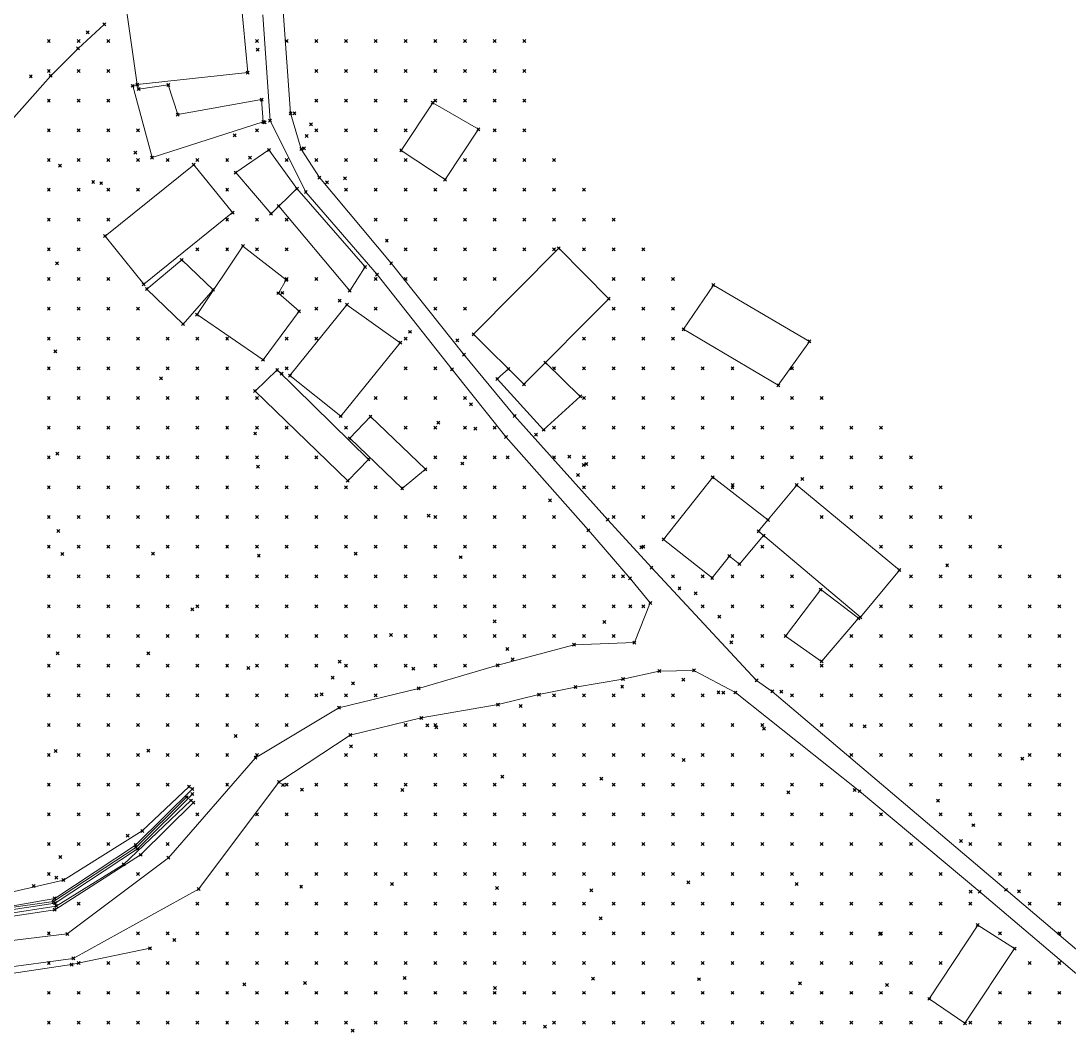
# Model space of a CAD drawing. Header units: metres. Extents: x 441556 to 446409, y 432338 to 461058.
# Drawn here: x 445364.5 to 445470.2, y 439465.9 to 439567.9 of the extents above; entities that cross this region are included whole.
import ezdxf

# ---------------------------------------------------------------- set-up
doc = ezdxf.new("R2010")
doc.units = ezdxf.units.M
doc.header["$MEASUREMENT"] = 0
doc.header["$PDMODE"] = 35
doc.header["$PDSIZE"] = 0.15
for name, color, linetype, lineweight in [('DTM-BRE-RevN_GRP_ CAROSABIL', 2, 'Continuous', 0), ('DTM-BRE-RevN_GRP_CONSTRUCTIE', 2, 'Continuous', 0), ('DTM-BRE-RevN_GRP_DRUM PAMANT', 2, 'Continuous', 0), ('DTM-BRE-RevN_GRP_DRUM PIATRA', 2, 'Continuous', 0), ('DTM-BRE-RevN_GRP_SANT BETON JOS', 2, 'Continuous', 0), ('DTM-BRE-RevN_GRP_SANT BETON SUS', 2, 'Continuous', 0), ('DTM-BRE-RevN_GRP_TALUZ JOS', 2, 'Continuous', 0), ('DTM-BRE-RevN_GRP_TALUZ SUS', 2, 'Continuous', 0), ('DTM-NOK-RevN_LIDAR_co_lidar', 91, 'Continuous', 0), ('DTM-NOK-RevN_RTK', 32, 'Continuous', 0)]:
    doc.layers.add(name, color=color, linetype=linetype, lineweight=lineweight)

msp = doc.modelspace()

# ---------------------------------------------------------------- linework, layer by layer
at = {"layer": 'DTM-BRE-RevN_GRP_ CAROSABIL'}
msp.add_line((445412.561, 439502.924, 357.138), (445420.27, 439505.002, 357.789), dxfattribs=at)
at = {"layer": 'DTM-BRE-RevN_GRP_CONSTRUCTIE'}
for p, q in [((445386.495, 439571.776, 364.385), (445387.339, 439562.689, 364.143)), ((445376.19, 439561.484, 361.575), (445374.882, 439570.569, 363.669)), ((445387.339, 439562.689, 364.143), (445376.19, 439561.484, 361.575)), ((445375.734, 439561.361, 361.045), (445376.19, 439561.484, 361.575)), ((445377.674, 439554.13, 361.835), (445375.734, 439561.361, 361.045)), ((445376.19, 439561.484, 361.575), (445376.313, 439561.027, 361.677)), ((445376.313, 439561.027, 361.677), (445379.321, 439561.46, 362.309)), ((445379.321, 439561.46, 362.309), (445380.272, 439558.461, 362.677)), ((445380.272, 439558.461, 362.677), (445388.732, 439559.971, 364.045)), ((445388.732, 439559.971, 364.045), (445388.9, 439557.726, 364.045)), ((445402.816, 439554.842, 365.112), (445406.005, 439559.662, 367.43)), ((445406.005, 439559.662, 367.43), (445410.609, 439556.979, 367.884)), ((445388.9, 439557.726, 364.045), (445377.674, 439554.13, 361.835)), ((445410.609, 439556.979, 367.884), (445407.253, 439551.906, 365.612)), ((445389.473, 439554.898, 364.105), (445386.117, 439552.604, 363.13)), ((445392.298, 439550.998, 364.362), (445389.473, 439554.898, 364.105)), ((445407.253, 439551.906, 365.612), (445402.816, 439554.842, 365.112)), ((445381.879, 439553.401, 362.801), (445372.941, 439546.204, 359.874)), ((445385.811, 439548.577, 362.557), (445381.879, 439553.401, 362.801)), ((445386.117, 439552.604, 363.13), (445389.688, 439548.469, 362.788)), ((445389.688, 439548.469, 362.788), (445392.298, 439550.998, 364.362)), ((445399.174, 439543.101, 363.337), (445392.298, 439550.998, 364.362)), ((445376.844, 439541.356, 360.508), (445385.811, 439548.577, 362.557)), ((445390.458, 439549.234, 363.078), (445397.625, 439540.702, 363.051)), ((445372.941, 439546.204, 359.874), (445376.844, 439541.356, 360.508)), ((445386.845, 439545.202, 362.581), (445382.218, 439538.297, 361.533)), ((445391.205, 439541.788, 362.679), (445386.845, 439545.202, 362.581)), ((445418.711, 439544.983, 364.873), (445410.115, 439536.312, 364.136)), ((445423.763, 439539.894, 364.294), (445418.711, 439544.983, 364.873)), ((445380.679, 439543.81, 361.819), (445377.152, 439540.863, 360.579)), ((445383.836, 439540.802, 361.979), (445380.679, 439543.81, 361.819)), ((445397.625, 439540.702, 363.051), (445399.174, 439543.101, 363.337)), ((445390.422, 439540.452, 362.852), (445391.205, 439541.788, 362.679)), ((445434.32, 439541.267, 365.177), (445431.303, 439536.817, 363.909)), ((445444.014, 439535.581, 364.982), (445434.32, 439541.267, 365.177)), ((445377.152, 439540.863, 360.579), (445380.816, 439537.332, 360.779)), ((445380.816, 439537.332, 360.779), (445383.836, 439540.802, 361.979)), ((445392.512, 439538.632, 362.22), (445390.422, 439540.452, 362.852)), ((445391.594, 439532.143, 361.569), (445397.336, 439539.278, 362.635)), ((445397.336, 439539.278, 362.635), (445402.727, 439535.454, 361.718)), ((445415.207, 439531.264, 361.978), (445423.763, 439539.894, 364.294)), ((445382.218, 439538.297, 361.533), (445388.883, 439533.729, 361.304)), ((445388.883, 439533.729, 361.304), (445392.512, 439538.632, 362.22)), ((445431.303, 439536.817, 363.909), (445440.863, 439531.16, 363.421)), ((445410.115, 439536.312, 364.136), (445415.207, 439531.264, 361.978)), ((445402.727, 439535.454, 361.718), (445396.717, 439528.047, 360.855)), ((445440.863, 439531.16, 363.421), (445444.014, 439535.581, 364.982)), ((445390.304, 439532.704, 361.107), (445388.078, 439530.579, 360.698)), ((445399.519, 439523.692, 359.88), (445390.304, 439532.704, 361.107)), ((445412.516, 439531.8, 361.881), (445413.642, 439532.816, 361.832)), ((445417.367, 439533.443, 363.247), (445420.887, 439530.038, 362.32)), ((445396.717, 439528.047, 360.855), (445391.594, 439532.143, 361.569)), ((445417.188, 439526.67, 361.637), (445412.516, 439531.8, 361.881)), ((445388.078, 439530.579, 360.698), (445397.427, 439521.531, 358.789)), ((445420.887, 439530.038, 362.32), (445417.188, 439526.67, 361.637)), ((445399.722, 439528.009, 360.961), (445397.631, 439525.825, 360.875)), ((445405.27, 439522.696, 360.535), (445399.722, 439528.009, 360.961)), ((445397.631, 439525.825, 360.875), (445402.917, 439520.762, 360.535)), ((445397.427, 439521.531, 358.789), (445399.519, 439523.692, 359.88)), ((445402.917, 439520.762, 360.535), (445405.27, 439522.696, 360.535)), ((445434.258, 439521.886, 362.214), (445429.292, 439515.614, 361.12)), ((445439.817, 439517.577, 361.195), (445434.258, 439521.886, 362.214)), ((445442.728, 439521.099, 362.176), (445438.874, 439516.437, 361.056)), ((445453.094, 439512.53, 360.696), (445442.728, 439521.099, 362.176)), ((445438.874, 439516.437, 361.056), (445439.817, 439517.577, 361.195)), ((445436.95, 439513.138, 359.686), (445439.389, 439516.003, 360.894)), ((445438.874, 439516.437, 361.056), (445449.155, 439507.765, 359.536)), ((445439.389, 439516.003, 360.894), (445438.874, 439516.437, 361.056)), ((445429.292, 439515.614, 361.12), (445434.197, 439511.731, 359.46)), ((445434.197, 439511.731, 359.46), (445435.942, 439513.935, 359.686)), ((445435.942, 439513.935, 359.686), (445436.95, 439513.138, 359.686)), ((445449.155, 439507.765, 359.536), (445453.094, 439512.53, 360.696)), ((445445.148, 439510.562, 359.88), (445441.608, 439505.872, 359.763)), ((445448.947, 439507.66, 359.59), (445445.148, 439510.562, 359.88)), ((445445.232, 439503.319, 358.864), (445448.947, 439507.66, 359.59)), ((445441.608, 439505.872, 359.763), (445445.232, 439503.319, 358.864)), ((445456.109, 439469.285, 353.612), (445460.989, 439476.725, 355.025)), ((445460.989, 439476.725, 355.025), (445464.705, 439474.345, 354.847)), ((445464.705, 439474.345, 354.847), (445459.704, 439466.82, 353.446)), ((445459.704, 439466.82, 353.446), (445456.109, 439469.285, 353.612))]:
    msp.add_line(p, q, dxfattribs=at)
at = {"layer": 'DTM-BRE-RevN_GRP_DRUM PAMANT'}
for p, q in [((445425.186, 439501.54, 357.995), (445428.862, 439502.346, 358.353)), ((445428.862, 439502.346, 358.353), (445432.355, 439502.414, 358.547)), ((445432.355, 439502.414, 358.547), (445436.546, 439500.178, 358.331)), ((445420.406, 439500.722, 357.516), (445425.186, 439501.54, 357.995)), ((445412.593, 439498.961, 357.005), (445416.722, 439499.969, 357.28)), ((445416.722, 439499.969, 357.28), (445420.406, 439500.722, 357.516)), ((445436.546, 439500.178, 358.331), (445449.062, 439490.229, 356.643)), ((445449.062, 439490.229, 356.643), (445461.198, 439480.082, 355.376)), ((445461.198, 439480.082, 355.376), (445473.241, 439469.87, 354.723))]:
    msp.add_line(p, q, dxfattribs=at)
at = {"layer": 'DTM-BRE-RevN_GRP_DRUM PIATRA'}
for p, q in [((445391.655, 439558.594, 364.582), (445390.91, 439568.883, 365.299)), ((445389.582, 439557.861, 364.513), (445388.865, 439568.521, 365.178)), ((445392.739, 439554.989, 364.271), (445391.655, 439558.594, 364.582)), ((445393.195, 439550.651, 364.05), (445389.582, 439557.861, 364.513)), ((445394.569, 439552.103, 364.161), (445392.739, 439554.989, 364.271)), ((445401.806, 439543.472, 363.342), (445394.569, 439552.103, 364.161)), ((445400.384, 439542.326, 363.187), (445393.195, 439550.651, 364.05)), ((445409.144, 439534.255, 362.24), (445401.806, 439543.472, 363.342)), ((445407.949, 439532.755, 362.12), (445400.384, 439542.326, 363.187)), ((445414.263, 439528.079, 361.845), (445409.144, 439534.255, 362.24)), ((445413.39, 439525.955, 361.431), (445407.949, 439532.755, 362.12)), ((445423.66, 439517.606, 360.266), (445414.263, 439528.079, 361.845)), ((445421.702, 439516.534, 360.223), (445413.39, 439525.955, 361.431)), ((445428.074, 439512.781, 359.478), (445423.66, 439517.606, 360.266)), ((445425.916, 439511.688, 359.59), (445421.702, 439516.534, 360.223)), ((445438.673, 439501.391, 358.025), (445428.074, 439512.781, 359.478)), ((445427.956, 439509.217, 359.062), (445425.916, 439511.688, 359.59)), ((445426.344, 439505.219, 358.212), (445427.956, 439509.217, 359.062)), ((445420.27, 439505.002, 357.789), (445426.344, 439505.219, 358.212)), ((445404.569, 439500.588, 356.194), (445412.561, 439502.924, 357.138)), ((445440.262, 439500.291, 358.06), (445438.673, 439501.391, 358.025)), ((445396.533, 439498.647, 355.175), (445404.569, 439500.588, 356.194)), ((445463.857, 439480.279, 355.439), (445440.262, 439500.291, 358.06)), ((445412.593, 439498.961, 357.005), (445404.848, 439497.608, 356.227)), ((445388.116, 439493.601, 353.753), (445396.533, 439498.647, 355.175)), ((445404.848, 439497.608, 356.227), (445397.674, 439495.89, 355.295)), ((445397.674, 439495.89, 355.295), (445390.477, 439491.148, 353.887)), ((445379.33, 439483.518, 351.137), (445388.116, 439493.601, 353.753)), ((445390.477, 439491.148, 353.887), (445382.369, 439480.351, 351.406)), ((445369.123, 439475.826, 348.286), (445379.33, 439483.518, 351.137)), ((445382.369, 439480.351, 351.406), (445369.733, 439473.369, 348.619)), ((445475.804, 439470.117, 354.713), (445463.857, 439480.279, 355.439)), ((445362.007, 439474.973, 346.534), (445369.123, 439475.826, 348.286)), ((445369.733, 439473.369, 348.619), (445362.187, 439472.34, 346.934))]:
    msp.add_line(p, q, dxfattribs=at)
at = {"layer": 'DTM-BRE-RevN_GRP_SANT BETON JOS'}
for p, q in [((445381.594, 439489.287, 352.08), (445374.8, 439482.845, 349.948)), ((445381.754, 439489.938, 352.174), (445376.22, 439484.412, 350.44)), ((445376.22, 439484.412, 350.44), (445367.898, 439478.936, 348.125)), ((445374.8, 439482.845, 349.948), (445368.005, 439478.646, 348.092)), ((445367.898, 439478.936, 348.125), (445362.797, 439478.149, 346.76)), ((445368.005, 439478.646, 348.092), (445362.797, 439477.832, 346.767))]:
    msp.add_line(p, q, dxfattribs=at)
at = {"layer": 'DTM-BRE-RevN_GRP_SANT BETON SUS'}
for p, q in [((445381.169, 439489.623, 352.365), (445376.028, 439484.553, 350.734)), ((445381.857, 439489.081, 352.375), (445376.523, 439483.807, 350.715)), ((445376.028, 439484.553, 350.734), (445367.75, 439479.098, 348.445)), ((445376.523, 439483.807, 350.715), (445367.853, 439478.272, 348.342)), ((445367.75, 439479.098, 348.445), (445362.742, 439478.379, 347.069)), ((445367.853, 439478.272, 348.342), (445362.742, 439477.498, 347.029))]:
    msp.add_line(p, q, dxfattribs=at)
at = {"layer": 'DTM-BRE-RevN_GRP_TALUZ JOS'}
for p, q in [((445381.751, 439490.45, 352.647), (445376.009, 439484.792, 350.919)), ((445376.009, 439484.792, 350.919), (445367.864, 439479.415, 348.596)), ((445367.864, 439479.415, 348.596), (445362.69, 439478.49, 347.123))]:
    msp.add_line(p, q, dxfattribs=at)
at = {"layer": 'DTM-BRE-RevN_GRP_TALUZ SUS'}
for p, q in [((445370.212, 439565.13, 360.599), (445372.851, 439567.557, 361.04)), ((445367.452, 439562.384, 360.25), (445370.212, 439565.13, 360.599)), ((445359.942, 439553.914, 358.639), (445367.452, 439562.384, 360.25)), ((445376.685, 439486.224, 352.206), (445381.402, 439490.679, 353.152)), ((445368.738, 439481.264, 351.834), (445376.685, 439486.224, 352.206)), ((445363.781, 439480.107, 350.959), (445368.738, 439481.264, 351.834)), ((445369.563, 439472.745, 348.913), (445377.48, 439474.386, 350.615)), ((445362.049, 439471.642, 347.454), (445369.563, 439472.745, 348.913))]:
    msp.add_line(p, q, dxfattribs=at)
at = {"layer": 'DTM-NOK-RevN_LIDAR_co_lidar'}
for p in [(445367.263, 439565.87, 359.339), (445370.262, 439565.87, 360.401), (445373.262, 439565.87, 361.132), (445388.258, 439565.87, 364.187), (445391.258, 439565.87, 365.345), (445394.257, 439565.87, 366.617), (445397.256, 439565.87, 367.202), (445400.256, 439565.87, 368.325), (445403.255, 439565.87, 368.932), (445406.254, 439565.87, 369.009), (445409.254, 439565.87, 369.008), (445412.253, 439565.87, 368.966), (445415.252, 439565.87, 369.022), (445388.34, 439565.007, 363.954), (445367.263, 439562.871, 359.984), (445370.262, 439562.871, 360.573), (445373.262, 439562.871, 361.048), (445394.257, 439562.871, 366.47), (445397.256, 439562.871, 366.772), (445400.256, 439562.871, 367.243), (445403.255, 439562.871, 368.085), (445406.254, 439562.871, 368.712), (445409.254, 439562.871, 368.787), (445412.253, 439562.871, 368.76), (445415.252, 439562.871, 368.736), (445367.263, 439559.872, 360.05), (445370.262, 439559.872, 360.502), (445373.262, 439559.872, 360.942), (445394.257, 439559.872, 366.168), (445397.256, 439559.872, 366.485), (445400.256, 439559.872, 366.639), (445403.255, 439559.872, 366.928), (445406.254, 439559.872, 368.043), (445409.254, 439559.872, 368.25), (445412.253, 439559.872, 368.351), (445415.252, 439559.872, 368.429), (445367.263, 439556.872, 359.707), (445370.262, 439556.872, 360.224), (445373.262, 439556.872, 360.768), (445376.261, 439556.872, 361.586), (445388.258, 439556.872, 363.937), (445394.257, 439556.872, 365.289), (445397.256, 439556.872, 366.069), (445400.256, 439556.872, 366.32), (445403.255, 439556.872, 366.295), (445412.253, 439556.872, 367.728), (445415.252, 439556.872, 367.991), (445367.263, 439553.873, 359.316), (445370.262, 439553.873, 359.875), (445373.262, 439553.873, 360.597), (445376.261, 439553.873, 361.465), (445379.26, 439553.873, 362.304), (445382.26, 439553.873, 362.717), (445385.259, 439553.873, 363.172), (445391.258, 439553.873, 364.306), (445394.257, 439553.873, 364.495), (445397.256, 439553.873, 365.385), (445400.256, 439553.873, 365.612), (445403.255, 439553.873, 365.565), (445409.254, 439553.873, 366.56), (445412.253, 439553.873, 367.291), (445415.252, 439553.873, 367.146), (445418.252, 439553.873, 367.536), (445367.263, 439550.874, 358.934), (445370.262, 439550.874, 359.55), (445373.262, 439550.874, 360.529), (445376.261, 439550.874, 361.466), (445385.259, 439550.874, 362.838), (445397.256, 439550.874, 364.526), (445400.256, 439550.874, 365.027), (445403.255, 439550.874, 365.012), (445406.254, 439550.874, 365.079), (445409.254, 439550.874, 365.657), (445412.253, 439550.874, 366.256), (445415.252, 439550.874, 366.118), (445418.252, 439550.874, 366.294), (445421.251, 439550.874, 366.73), (445367.263, 439547.874, 358.55), (445370.262, 439547.874, 359.329), (445373.262, 439547.874, 360.506), (445385.259, 439547.874, 362.511), (445388.258, 439547.874, 362.62), (445391.258, 439547.874, 362.819), (445400.256, 439547.874, 364.231), (445403.255, 439547.874, 364.781), (445406.254, 439547.874, 364.814), (445409.254, 439547.874, 364.95), (445412.253, 439547.874, 365.273), (445415.252, 439547.874, 365.391), (445418.252, 439547.874, 365.361), (445421.251, 439547.874, 365.634), (445424.25, 439547.874, 366.013), (445367.263, 439544.875, 358.242), (445370.262, 439544.875, 359.147), (445382.26, 439544.875, 362.106), (445385.259, 439544.875, 362.37), (445388.258, 439544.875, 362.544), (445391.258, 439544.875, 362.64), (445403.255, 439544.875, 364.375), (445406.254, 439544.875, 364.688), (445409.254, 439544.875, 364.696), (445412.253, 439544.875, 364.803), (445415.252, 439544.875, 364.948), (445418.252, 439544.875, 364.982), (445421.251, 439544.875, 365.002), (445424.25, 439544.875, 365.035), (445427.25, 439544.875, 365.484), (445367.263, 439541.876, 357.941), (445370.262, 439541.876, 358.859), (445373.262, 439541.876, 359.896), (445391.258, 439541.876, 362.475), (445394.257, 439541.876, 362.483), (445400.256, 439541.876, 363.121), (445403.255, 439541.876, 363.501), (445406.254, 439541.876, 364.221), (445409.254, 439541.876, 364.549), (445412.253, 439541.876, 364.549), (445424.25, 439541.876, 364.511), (445427.25, 439541.876, 364.502), (445430.249, 439541.876, 364.74), (445367.263, 439538.876, 357.644), (445370.262, 439538.876, 358.432), (445373.262, 439538.876, 359.404), (445376.261, 439538.876, 360.087), (445394.257, 439538.876, 362.18), (445400.256, 439538.876, 362.803), (445406.254, 439538.876, 363.279), (445409.254, 439538.876, 364.16), (445424.25, 439538.876, 364.104), (445427.25, 439538.876, 364.018), (445430.249, 439538.876, 364.087), (445367.263, 439535.877, 357.457), (445370.262, 439535.877, 358.011), (445373.262, 439535.877, 358.851), (445376.261, 439535.877, 359.689), (445379.26, 439535.877, 360.289), (445382.26, 439535.877, 360.834), (445385.259, 439535.877, 361.142), (445391.258, 439535.877, 361.692), (445394.257, 439535.877, 361.866), (445403.255, 439535.877, 361.966), (445421.251, 439535.877, 363.76), (445424.25, 439535.877, 363.609), (445427.25, 439535.877, 363.492), (445430.249, 439535.877, 363.569), (445367.263, 439532.878, 357.292), (445370.262, 439532.878, 357.707), (445373.262, 439532.878, 358.364), (445376.261, 439532.878, 359.104), (445379.26, 439532.878, 359.702), (445382.26, 439532.878, 360.328), (445385.259, 439532.878, 360.732), (445388.258, 439532.878, 360.984), (445391.258, 439532.878, 361.353), (445403.255, 439532.878, 361.166), (445406.254, 439532.878, 361.737), (445418.252, 439532.878, 363.133), (445421.251, 439532.878, 362.963), (445424.25, 439532.878, 363.014), (445427.25, 439532.878, 362.978), (445430.249, 439532.878, 363.19), (445433.249, 439532.878, 363.385), (445436.248, 439532.878, 363.405), (445442.247, 439532.878, 363.935), (445367.263, 439529.878, 357.088), (445370.262, 439529.878, 357.453), (445373.262, 439529.878, 357.865), (445376.261, 439529.878, 358.361), (445379.26, 439529.878, 358.894), (445382.26, 439529.878, 359.458), (445385.259, 439529.878, 360.144), (445388.258, 439529.878, 360.615), (445400.256, 439529.878, 360.916), (445403.255, 439529.878, 360.923), (445406.254, 439529.878, 361.071), (445409.254, 439529.878, 361.558), (445421.251, 439529.878, 362.408), (445424.25, 439529.878, 362.657), (445427.25, 439529.878, 362.849), (445430.249, 439529.878, 362.998), (445433.249, 439529.878, 363.145), (445436.248, 439529.878, 363.24), (445439.247, 439529.878, 363.267), (445442.247, 439529.878, 363.254), (445445.246, 439529.878, 363.307), (445367.263, 439526.879, 356.889), (445370.262, 439526.879, 357.266), (445373.262, 439526.879, 357.641), (445376.261, 439526.879, 357.979), (445379.26, 439526.879, 358.349), (445382.26, 439526.879, 358.817), (445385.259, 439526.879, 359.294), (445388.258, 439526.879, 359.71), (445391.258, 439526.879, 359.869), (445397.256, 439526.879, 360.963), (445403.255, 439526.879, 360.816), (445406.254, 439526.879, 360.843), (445409.254, 439526.879, 361.15), (445412.253, 439526.879, 361.359), (445418.252, 439526.879, 361.659), (445421.251, 439526.879, 362.084), (445424.25, 439526.879, 362.442), (445427.25, 439526.879, 362.604), (445430.249, 439526.879, 362.681), (445433.249, 439526.879, 362.741), (445436.248, 439526.879, 362.851), (445439.247, 439526.879, 362.914), (445442.247, 439526.879, 362.871), (445445.246, 439526.879, 362.854), (445448.245, 439526.879, 362.881), (445451.245, 439526.879, 362.985), (445367.263, 439523.88, 356.681), (445370.262, 439523.88, 357.086), (445373.262, 439523.88, 357.461), (445376.261, 439523.88, 357.77), (445379.26, 439523.88, 358.03), (445382.26, 439523.88, 358.311), (445385.259, 439523.88, 358.663), (445388.258, 439523.88, 358.967), (445391.258, 439523.88, 359.159), (445394.257, 439523.88, 359.581), (445406.254, 439523.88, 360.707), (445409.254, 439523.88, 360.838), (445412.253, 439523.88, 360.932), (445418.252, 439523.88, 361.248), (445421.251, 439523.88, 361.81), (445424.25, 439523.88, 362.261), (445427.25, 439523.88, 362.385), (445430.249, 439523.88, 362.369), (445433.249, 439523.88, 362.372), (445436.248, 439523.88, 362.464), (445439.247, 439523.88, 362.581), (445442.247, 439523.88, 362.608), (445445.246, 439523.88, 362.56), (445448.245, 439523.88, 362.53), (445451.245, 439523.88, 362.569), (445454.244, 439523.88, 362.618), (445367.263, 439520.88, 356.433), (445370.262, 439520.88, 356.886), (445373.262, 439520.88, 357.239), (445376.261, 439520.88, 357.55), (445379.26, 439520.88, 357.789), (445382.26, 439520.88, 357.966), (445385.259, 439520.88, 358.19), (445388.258, 439520.88, 358.432), (445391.258, 439520.88, 358.619), (445394.257, 439520.88, 358.834), (445397.256, 439520.88, 359.054), (445400.256, 439520.88, 359.219), (445406.254, 439520.88, 360.468), (445409.254, 439520.88, 360.394), (445412.253, 439520.88, 360.433), (445415.252, 439520.88, 360.618), (445421.251, 439520.88, 361.154), (445424.25, 439520.88, 361.75), (445427.25, 439520.88, 362.092), (445430.249, 439520.88, 362.085), (445436.248, 439520.88, 362.164), (445439.247, 439520.88, 362.176), (445445.246, 439520.88, 362.294), (445448.245, 439520.88, 362.241), (445451.245, 439520.88, 362.236), (445454.244, 439520.88, 362.242), (445457.243, 439520.88, 362.232), (445367.263, 439517.881, 355.722), (445370.262, 439517.881, 356.538), (445373.262, 439517.881, 357.041), (445376.261, 439517.881, 357.339), (445379.26, 439517.881, 357.528), (445382.26, 439517.881, 357.694), (445385.259, 439517.881, 357.879), (445388.258, 439517.881, 358.09), (445391.258, 439517.881, 358.233), (445394.257, 439517.881, 358.418), (445397.256, 439517.881, 358.602), (445400.256, 439517.881, 358.945), (445403.255, 439517.881, 359.278), (445406.254, 439517.881, 359.828), (445409.254, 439517.881, 359.863), (445412.253, 439517.881, 359.982), (445415.252, 439517.881, 360.072), (445418.252, 439517.881, 360.269), (445424.25, 439517.881, 360.865), (445427.25, 439517.881, 361.513), (445430.249, 439517.881, 361.742), (445445.246, 439517.881, 361.861), (445448.245, 439517.881, 361.909), (445451.245, 439517.881, 361.93), (445454.244, 439517.881, 361.839), (445457.243, 439517.881, 361.664), (445460.243, 439517.881, 361.53), (445367.263, 439514.882, 354.803), (445370.262, 439514.882, 355.697), (445373.262, 439514.882, 356.536), (445376.261, 439514.882, 357.06), (445379.26, 439514.882, 357.285), (445382.26, 439514.882, 357.408), (445385.259, 439514.882, 357.618), (445388.258, 439514.882, 357.806), (445391.258, 439514.882, 357.962), (445394.257, 439514.882, 358.103), (445397.256, 439514.882, 358.186), (445400.256, 439514.882, 358.405), (445403.255, 439514.882, 358.795), (445406.254, 439514.882, 359.111), (445409.254, 439514.882, 359.291), (445412.253, 439514.882, 359.406), (445415.252, 439514.882, 359.662), (445418.252, 439514.882, 359.876), (445421.251, 439514.882, 359.935), (445427.25, 439514.882, 360.245), (445439.247, 439514.882, 360.221), (445451.245, 439514.882, 361.532), (445454.244, 439514.882, 361.35), (445457.243, 439514.882, 360.938), (445460.243, 439514.882, 360.816), (445463.242, 439514.882, 360.986), (445367.263, 439511.882, 354.341), (445370.262, 439511.882, 354.889), (445373.262, 439511.882, 355.586), (445376.261, 439511.882, 356.308), (445379.26, 439511.882, 356.79), (445382.26, 439511.882, 357.039), (445385.259, 439511.882, 357.254), (445388.258, 439511.882, 357.459), (445391.258, 439511.882, 357.664), (445394.257, 439511.882, 357.812), (445397.256, 439511.882, 357.909), (445400.256, 439511.882, 358.052), (445403.255, 439511.882, 358.282), (445406.254, 439511.882, 358.542), (445409.254, 439511.882, 358.681), (445412.253, 439511.882, 358.89), (445415.252, 439511.882, 359.075), (445418.252, 439511.882, 359.287), (445421.251, 439511.882, 359.444), (445424.25, 439511.882, 359.476), (445430.249, 439511.882, 359.176), (445433.249, 439511.882, 359.352), (445436.248, 439511.882, 359.582), (445439.247, 439511.882, 359.67), (445442.247, 439511.882, 359.668), (445454.244, 439511.882, 360.562), (445457.243, 439511.882, 360.277), (445460.243, 439511.882, 360.343), (445463.242, 439511.882, 360.342), (445466.241, 439511.882, 360.423), (445469.241, 439511.882, 360.503), (445367.263, 439508.883, 353.997), (445370.262, 439508.883, 354.531), (445373.262, 439508.883, 354.959), (445376.261, 439508.883, 355.343), (445379.26, 439508.883, 355.839), (445382.26, 439508.883, 356.37), (445385.259, 439508.883, 356.841), (445388.258, 439508.883, 357.17), (445391.258, 439508.883, 357.33), (445394.257, 439508.883, 357.446), (445397.256, 439508.883, 357.549), (445400.256, 439508.883, 357.629), (445403.255, 439508.883, 357.775), (445406.254, 439508.883, 357.969), (445409.254, 439508.883, 358.104), (445412.253, 439508.883, 358.265), (445415.252, 439508.883, 358.496), (445418.252, 439508.883, 358.758), (445421.251, 439508.883, 359.054), (445424.25, 439508.883, 359.09), (445427.25, 439508.883, 358.945), (445433.249, 439508.883, 359.104), (445436.248, 439508.883, 359.374), (445439.247, 439508.883, 359.568), (445442.247, 439508.883, 359.653), (445451.245, 439508.883, 359.872), (445454.244, 439508.883, 359.867), (445457.243, 439508.883, 359.804), (445460.243, 439508.883, 359.832), (445463.242, 439508.883, 359.809), (445466.241, 439508.883, 359.884), (445469.241, 439508.883, 359.848), (445367.263, 439505.884, 353.759), (445370.262, 439505.884, 354.117), (445373.262, 439505.884, 354.469), (445376.261, 439505.884, 354.797), (445379.26, 439505.884, 355.043), (445382.26, 439505.884, 355.322), (445385.259, 439505.884, 355.786), (445388.258, 439505.884, 356.447), (445391.258, 439505.884, 357.005), (445394.257, 439505.884, 357.124), (445397.256, 439505.884, 357.184), (445400.256, 439505.884, 357.116), (445403.255, 439505.884, 357.308), (445406.254, 439505.884, 357.531), (445409.254, 439505.884, 357.646), (445412.253, 439505.884, 357.772), (445415.252, 439505.884, 357.736), (445418.252, 439505.884, 357.775), (445421.251, 439505.884, 358.016), (445424.25, 439505.884, 358.139), (445436.248, 439505.884, 358.867), (445439.247, 439505.884, 359.248), (445448.245, 439505.884, 359.196), (445451.245, 439505.884, 359.253), (445454.244, 439505.884, 359.343), (445457.243, 439505.884, 359.381), (445460.243, 439505.884, 359.387), (445463.242, 439505.884, 359.444), (445466.241, 439505.884, 359.324), (445469.241, 439505.884, 359.329), (445367.263, 439502.884, 353.481), (445370.262, 439502.884, 353.869), (445373.262, 439502.884, 354.122), (445376.261, 439502.884, 354.311), (445379.26, 439502.884, 354.48), (445382.26, 439502.884, 354.65), (445385.259, 439502.884, 354.85), (445388.258, 439502.884, 355.235), (445391.258, 439502.884, 355.807), (445394.257, 439502.884, 356.31), (445397.256, 439502.884, 356.506), (445400.256, 439502.884, 356.513), (445403.255, 439502.884, 356.624), (445406.254, 439502.884, 356.738), (445409.254, 439502.884, 356.828), (445439.247, 439502.884, 358.258), (445442.247, 439502.884, 358.53), (445445.246, 439502.884, 358.932), (445448.245, 439502.884, 358.866), (445451.245, 439502.884, 358.919), (445454.244, 439502.884, 358.966), (445457.243, 439502.884, 358.964), (445460.243, 439502.884, 359.028), (445463.242, 439502.884, 359.042), (445466.241, 439502.884, 358.937), (445469.241, 439502.884, 358.835), (445367.263, 439499.885, 353.074), (445370.262, 439499.885, 353.502), (445373.262, 439499.885, 353.806), (445376.261, 439499.885, 354.011), (445379.26, 439499.885, 354.131), (445382.26, 439499.885, 354.196), (445385.259, 439499.885, 354.315), (445388.258, 439499.885, 354.548), (445391.258, 439499.885, 354.893), (445394.257, 439499.885, 355.21), (445397.256, 439499.885, 355.427), (445400.256, 439499.885, 355.641), (445418.252, 439499.885, 356.881), (445421.251, 439499.885, 357.165), (445424.25, 439499.885, 357.562), (445427.25, 439499.885, 357.436), (445430.249, 439499.885, 357.467), (445433.249, 439499.885, 357.69), (445442.247, 439499.885, 358.071), (445445.246, 439499.885, 358.513), (445448.245, 439499.885, 358.656), (445451.245, 439499.885, 358.687), (445454.244, 439499.885, 358.687), (445457.243, 439499.885, 358.665), (445460.243, 439499.885, 358.62), (445463.242, 439499.885, 358.596), (445466.241, 439499.885, 358.542), (445469.241, 439499.885, 358.356), (445367.263, 439496.886, 352.683), (445370.262, 439496.886, 353.091), (445373.262, 439496.886, 353.42), (445376.261, 439496.886, 353.663), (445379.26, 439496.886, 353.823), (445382.26, 439496.886, 353.928), (445385.259, 439496.886, 353.981), (445388.258, 439496.886, 354.065), (445391.258, 439496.886, 354.332), (445403.255, 439496.886, 355.734), (445406.254, 439496.886, 355.992), (445409.254, 439496.886, 356.18), (445412.253, 439496.886, 356.344), (445415.252, 439496.886, 356.411), (445418.252, 439496.886, 356.474), (445421.251, 439496.886, 356.565), (445424.25, 439496.886, 356.677), (445427.25, 439496.886, 356.745), (445430.249, 439496.886, 356.867), (445433.249, 439496.886, 356.944), (445436.248, 439496.886, 357.09), (445439.247, 439496.886, 357.376), (445445.246, 439496.886, 357.77), (445448.245, 439496.886, 358.261), (445451.245, 439496.886, 358.448), (445454.244, 439496.886, 358.422), (445457.243, 439496.886, 358.353), (445460.243, 439496.886, 358.276), (445463.242, 439496.886, 358.179), (445466.241, 439496.886, 358.086), (445469.241, 439496.886, 357.695), (445367.263, 439493.886, 352.235), (445370.262, 439493.886, 352.648), (445373.262, 439493.886, 352.975), (445376.261, 439493.886, 353.226), (445379.26, 439493.886, 353.432), (445382.26, 439493.886, 353.503), (445385.259, 439493.886, 353.477), (445388.258, 439493.886, 353.698), (445397.256, 439493.886, 354.878), (445400.256, 439493.886, 355.187), (445403.255, 439493.886, 355.434), (445406.254, 439493.886, 355.644), (445409.254, 439493.886, 355.858), (445412.253, 439493.886, 355.957), (445415.252, 439493.886, 355.995), (445418.252, 439493.886, 356.066), (445421.251, 439493.886, 356.052), (445424.25, 439493.886, 356.102), (445427.25, 439493.886, 356.248), (445430.249, 439493.886, 356.337), (445433.249, 439493.886, 356.29), (445436.248, 439493.886, 356.333), (445439.247, 439493.886, 356.57), (445442.247, 439493.886, 356.811), (445448.245, 439493.886, 357.291), (445451.245, 439493.886, 357.866), (445454.244, 439493.886, 358.165), (445457.243, 439493.886, 358.079), (445460.243, 439493.886, 357.961), (445463.242, 439493.886, 357.838), (445466.241, 439493.886, 357.541), (445469.241, 439493.886, 357.371), (445367.263, 439490.887, 351.88), (445370.262, 439490.887, 352.245), (445373.262, 439490.887, 352.568), (445376.261, 439490.887, 352.849), (445379.26, 439490.887, 352.914), (445385.259, 439490.887, 353.009), (445391.258, 439490.887, 353.921), (445394.257, 439490.887, 354.29), (445397.256, 439490.887, 354.542), (445400.256, 439490.887, 354.778), (445403.255, 439490.887, 355.087), (445406.254, 439490.887, 355.268), (445409.254, 439490.887, 355.461), (445412.253, 439490.887, 355.569), (445415.252, 439490.887, 355.624), (445418.252, 439490.887, 355.673), (445421.251, 439490.887, 355.673), (445424.25, 439490.887, 355.733), (445427.25, 439490.887, 355.867), (445430.249, 439490.887, 355.912), (445433.249, 439490.887, 355.877), (445436.248, 439490.887, 355.858), (445439.247, 439490.887, 355.907), (445442.247, 439490.887, 356.09), (445445.246, 439490.887, 356.35), (445454.244, 439490.887, 357.402), (445457.243, 439490.887, 357.793), (445460.243, 439490.887, 357.664), (445463.242, 439490.887, 357.437), (445466.241, 439490.887, 357.198), (445469.241, 439490.887, 357.136), (445367.263, 439487.888, 351.649), (445370.262, 439487.888, 351.949), (445373.262, 439487.888, 352.248), (445376.261, 439487.888, 352.262), (445382.26, 439487.888, 352.151), (445388.258, 439487.888, 353.159), (445391.258, 439487.888, 353.649), (445394.257, 439487.888, 353.909), (445397.256, 439487.888, 354.101), (445400.256, 439487.888, 354.323), (445403.255, 439487.888, 354.614), (445406.254, 439487.888, 354.829), (445409.254, 439487.888, 355), (445412.253, 439487.888, 355.149), (445415.252, 439487.888, 355.203), (445418.252, 439487.888, 355.246), (445421.251, 439487.888, 355.306), (445424.25, 439487.888, 355.37), (445427.25, 439487.888, 355.5), (445430.249, 439487.888, 355.537), (445433.249, 439487.888, 355.518), (445436.248, 439487.888, 355.502), (445439.247, 439487.888, 355.467), (445442.247, 439487.888, 355.514), (445445.246, 439487.888, 355.726), (445448.245, 439487.888, 355.949), (445451.245, 439487.888, 356.061), (445457.243, 439487.888, 356.764), (445460.243, 439487.888, 357.317), (445463.242, 439487.888, 357.069), (445466.241, 439487.888, 356.964), (445469.241, 439487.888, 356.871), (445367.263, 439484.888, 351.578), (445370.262, 439484.888, 351.61), (445373.262, 439484.888, 351.358), (445379.26, 439484.888, 351.26), (445388.258, 439484.888, 352.996), (445391.258, 439484.888, 353.322), (445394.257, 439484.888, 353.509), (445397.256, 439484.888, 353.662), (445400.256, 439484.888, 353.882), (445403.255, 439484.888, 354.135), (445406.254, 439484.888, 354.364), (445409.254, 439484.888, 354.553), (445412.253, 439484.888, 354.666), (445415.252, 439484.888, 354.727), (445418.252, 439484.888, 354.816), (445421.251, 439484.888, 354.903), (445424.25, 439484.888, 354.994), (445427.25, 439484.888, 355.109), (445430.249, 439484.888, 355.154), (445433.249, 439484.888, 355.163), (445436.248, 439484.888, 355.17), (445439.247, 439484.888, 355.124), (445442.247, 439484.888, 355.088), (445445.246, 439484.888, 355.18), (445448.245, 439484.888, 355.341), (445451.245, 439484.888, 355.447), (445454.244, 439484.888, 355.57), (445460.243, 439484.888, 356.336), (445463.242, 439484.888, 356.627), (445466.241, 439484.888, 356.69), (445469.241, 439484.888, 356.611), (445367.263, 439481.889, 350.482), (445376.261, 439481.889, 350.298), (445385.259, 439481.889, 352.246), (445388.258, 439481.889, 352.776), (445391.258, 439481.889, 352.98), (445394.257, 439481.889, 353.099), (445397.256, 439481.889, 353.277), (445400.256, 439481.889, 353.471), (445403.255, 439481.889, 353.695), (445406.254, 439481.889, 353.929), (445409.254, 439481.889, 354.093), (445412.253, 439481.889, 354.167), (445415.252, 439481.889, 354.268), (445418.252, 439481.889, 354.388), (445421.251, 439481.889, 354.474), (445424.25, 439481.889, 354.599), (445427.25, 439481.889, 354.684), (445430.249, 439481.889, 354.725), (445433.249, 439481.889, 354.776), (445436.248, 439481.889, 354.81), (445439.247, 439481.889, 354.773), (445442.247, 439481.889, 354.73), (445445.246, 439481.889, 354.722), (445448.245, 439481.889, 354.73), (445451.245, 439481.889, 354.831), (445454.244, 439481.889, 354.959), (445457.243, 439481.889, 355.205), (445463.242, 439481.889, 355.795), (445466.241, 439481.889, 356.178), (445469.241, 439481.889, 356.328), (445370.262, 439478.89, 348.834), (445382.26, 439478.89, 351.491), (445385.259, 439478.89, 352.251), (445388.258, 439478.89, 352.502), (445391.258, 439478.89, 352.648), (445394.257, 439478.89, 352.74), (445397.256, 439478.89, 352.92), (445400.256, 439478.89, 353.083), (445403.255, 439478.89, 353.263), (445406.254, 439478.89, 353.463), (445409.254, 439478.89, 353.622), (445412.253, 439478.89, 353.692), (445415.252, 439478.89, 353.835), (445418.252, 439478.89, 353.983), (445421.251, 439478.89, 354.053), (445424.25, 439478.89, 354.155), (445427.25, 439478.89, 354.228), (445430.249, 439478.89, 354.276), (445433.249, 439478.89, 354.353), (445436.248, 439478.89, 354.408), (445439.247, 439478.89, 354.395), (445442.247, 439478.89, 354.355), (445445.246, 439478.89, 354.3), (445448.245, 439478.89, 354.254), (445451.245, 439478.89, 354.294), (445454.244, 439478.89, 354.332), (445457.243, 439478.89, 354.532), (445460.243, 439478.89, 354.877), (445466.241, 439478.89, 355.437), (445469.241, 439478.89, 355.77), (445367.263, 439475.89, 347.823), (445376.261, 439475.89, 349.951), (445379.26, 439475.89, 350.839), (445382.26, 439475.89, 351.778), (445385.259, 439475.89, 352.214), (445388.258, 439475.89, 352.309), (445391.258, 439475.89, 352.399), (445394.257, 439475.89, 352.477), (445397.256, 439475.89, 352.602), (445400.256, 439475.89, 352.73), (445403.255, 439475.89, 352.884), (445406.254, 439475.89, 352.999), (445409.254, 439475.89, 353.151), (445412.253, 439475.89, 353.227), (445415.252, 439475.89, 353.384), (445418.252, 439475.89, 353.543), (445421.251, 439475.89, 353.611), (445424.25, 439475.89, 353.68), (445427.25, 439475.89, 353.747), (445430.249, 439475.89, 353.824), (445433.249, 439475.89, 353.911), (445436.248, 439475.89, 353.97), (445439.247, 439475.89, 353.992), (445442.247, 439475.89, 353.971), (445445.246, 439475.89, 353.916), (445448.245, 439475.89, 353.881), (445451.245, 439475.89, 353.837), (445454.244, 439475.89, 353.804), (445457.243, 439475.89, 353.929), (445463.242, 439475.89, 354.826), (445469.241, 439475.89, 355.1), (445367.263, 439472.891, 347.72), (445370.262, 439472.891, 348.338), (445373.262, 439472.891, 348.983), (445376.261, 439472.891, 349.672), (445379.26, 439472.891, 350.675), (445382.26, 439472.891, 351.744), (445385.259, 439472.891, 351.975), (445388.258, 439472.891, 352.214), (445391.258, 439472.891, 352.264), (445394.257, 439472.891, 352.304), (445397.256, 439472.891, 352.371), (445400.256, 439472.891, 352.448), (445403.255, 439472.891, 352.564), (445406.254, 439472.891, 352.612), (445409.254, 439472.891, 352.708), (445412.253, 439472.891, 352.78), (445415.252, 439472.891, 352.932), (445418.252, 439472.891, 353.048), (445421.251, 439472.891, 353.132), (445424.25, 439472.891, 353.196), (445427.25, 439472.891, 353.262), (445430.249, 439472.891, 353.344), (445433.249, 439472.891, 353.438), (445436.248, 439472.891, 353.513), (445439.247, 439472.891, 353.555), (445442.247, 439472.891, 353.564), (445445.246, 439472.891, 353.545), (445448.245, 439472.891, 353.507), (445451.245, 439472.891, 353.43), (445454.244, 439472.891, 353.381), (445457.243, 439472.891, 353.488), (445466.241, 439472.891, 353.977), (445469.241, 439472.891, 354.197), (445367.263, 439469.891, 346.809), (445370.262, 439469.891, 347.12), (445373.262, 439469.891, 347.701), (445376.261, 439469.891, 348.415), (445379.26, 439469.891, 349.424), (445382.26, 439469.891, 350.721), (445385.259, 439469.891, 351.345), (445388.258, 439469.891, 351.779), (445391.258, 439469.891, 351.938), (445394.257, 439469.891, 352.137), (445397.256, 439469.891, 352.231), (445400.256, 439469.891, 352.254), (445403.255, 439469.891, 352.285), (445406.254, 439469.891, 352.275), (445409.254, 439469.891, 352.334), (445412.253, 439469.891, 352.393), (445415.252, 439469.891, 352.51), (445418.252, 439469.891, 352.601), (445421.251, 439469.891, 352.667), (445424.25, 439469.891, 352.717), (445427.25, 439469.891, 352.803), (445430.249, 439469.891, 352.873), (445433.249, 439469.891, 352.964), (445436.248, 439469.891, 353.062), (445439.247, 439469.891, 353.1), (445442.247, 439469.891, 353.112), (445445.246, 439469.891, 353.132), (445448.245, 439469.891, 353.125), (445451.245, 439469.891, 353.084), (445454.244, 439469.891, 353.044), (445463.242, 439469.891, 353.23), (445466.241, 439469.891, 353.026), (445469.241, 439469.891, 353.215), (445367.263, 439466.892, 344.679), (445370.262, 439466.892, 344.763), (445373.262, 439466.892, 345.366), (445376.261, 439466.892, 346.458), (445379.26, 439466.892, 347.804), (445382.26, 439466.892, 349.172), (445385.259, 439466.892, 350.062), (445388.258, 439466.892, 350.566), (445391.258, 439466.892, 350.9), (445394.257, 439466.892, 351.44), (445397.256, 439466.892, 351.918), (445400.256, 439466.892, 352.12), (445403.255, 439466.892, 352.083), (445406.254, 439466.892, 352.016), (445409.254, 439466.892, 352.02), (445412.253, 439466.892, 352.092), (445415.252, 439466.892, 352.124), (445418.252, 439466.892, 352.21), (445421.251, 439466.892, 352.242), (445424.25, 439466.892, 352.284), (445427.25, 439466.892, 352.366), (445430.249, 439466.892, 352.446), (445433.249, 439466.892, 352.526), (445436.248, 439466.892, 352.601), (445439.247, 439466.892, 352.639), (445442.247, 439466.892, 352.655), (445445.246, 439466.892, 352.674), (445448.245, 439466.892, 352.69), (445451.245, 439466.892, 352.695), (445454.244, 439466.892, 352.658), (445457.243, 439466.892, 352.7), (445460.243, 439466.892, 352.693), (445463.242, 439466.892, 352.645), (445466.241, 439466.892, 352.659), (445469.241, 439466.892, 352.882)]:
    msp.add_point(p, dxfattribs=at)
at = {"layer": 'DTM-NOK-RevN_RTK'}
for p in [(445372.851, 439567.557, 361.04), (445371.185, 439566.762, 360.943), (445370.212, 439565.13, 360.599), (445365.446, 439562.308, 359.915), (445367.452, 439562.384, 360.25), (445387.339, 439562.689, 364.143), (445375.734, 439561.361, 361.045), (445376.19, 439561.484, 361.575), (445376.313, 439561.027, 361.677), (445379.321, 439561.46, 362.309), (445388.732, 439559.971, 364.045), (445406.005, 439559.662, 367.43), (445380.272, 439558.461, 362.677), (445389.582, 439557.861, 364.513), (445391.655, 439558.594, 364.582), (445392.051, 439558.598, 364.773), (445388.9, 439557.726, 364.045), (445389.033, 439557.691, 364.67), (445393.714, 439557.482, 364.958), (445410.609, 439556.979, 367.884), (445386.02, 439556.356, 363.862), (445393.267, 439556.316, 364.762), (445389.473, 439554.898, 364.105), (445392.739, 439554.989, 364.271), (445392.996, 439555.06, 364.471), (445402.816, 439554.842, 365.112), (445376.003, 439554.63, 361.565), (445377.674, 439554.13, 361.835), (445387.553, 439554.13, 363.909), (445368.39, 439553.314, 359.458), (445381.879, 439553.401, 362.801), (445386.117, 439552.604, 363.13), (445371.736, 439551.671, 360.202), (445372.545, 439551.544, 360.052), (445394.569, 439552.103, 364.161), (445395.325, 439551.633, 364.371), (445397.138, 439552.043, 365.338), (445407.253, 439551.906, 365.612), (445392.298, 439550.998, 364.362), (445393.195, 439550.651, 364.05), (445385.811, 439548.577, 362.557), (445389.688, 439548.469, 362.788), (445390.458, 439549.234, 363.078), (445372.941, 439546.204, 359.874), (445386.845, 439545.202, 362.581), (445401.37, 439545.756, 364.517), (445418.711, 439544.983, 364.873), (445368.1, 439543.47, 358.325), (445380.679, 439543.81, 361.819), (445399.174, 439543.101, 363.337), (445401.806, 439543.472, 363.342), (445400.384, 439542.326, 363.187), (445376.844, 439541.356, 360.508), (445391.205, 439541.788, 362.679), (445434.32, 439541.267, 365.177), (445377.152, 439540.863, 360.579), (445383.836, 439540.802, 361.979), (445390.422, 439540.452, 362.852), (445390.816, 439540.486, 362.185), (445397.625, 439540.702, 363.051), (445423.763, 439539.894, 364.294), (445396.608, 439539.699, 362.658), (445397.336, 439539.278, 362.635), (445382.218, 439538.297, 361.533), (445392.512, 439538.632, 362.22), (445380.816, 439537.332, 360.779), (445431.303, 439536.817, 363.909), (445403.71, 439536.553, 362.573), (445408.469, 439535.691, 362.567), (445410.115, 439536.312, 364.136), (445367.926, 439534.571, 357.653), (445402.727, 439535.454, 361.718), (445444.014, 439535.581, 364.982), (445388.883, 439533.729, 361.304), (445409.144, 439534.255, 362.24), (445390.304, 439532.704, 361.107), (445407.949, 439532.755, 362.12), (445413.642, 439532.816, 361.832), (445417.367, 439533.443, 363.247), (445378.596, 439531.85, 359.383), (445390.764, 439532.334, 361.258), (445391.594, 439532.143, 361.569), (445412.516, 439531.8, 361.881), (445388.078, 439530.579, 360.698), (445415.207, 439531.264, 361.978), (445440.863, 439531.16, 363.421), (445420.887, 439530.038, 362.32), (445409.858, 439529.252, 361.807), (445396.717, 439528.047, 360.855), (445399.722, 439528.009, 360.961), (445406.566, 439527.386, 360.992), (445414.263, 439528.079, 361.845), (445388.084, 439526.298, 359.763), (445410.31, 439526.8, 361.475), (445416.434, 439526.192, 361.626), (445417.188, 439526.67, 361.637), (445397.631, 439525.825, 360.875), (445413.39, 439525.955, 361.431), (445368.117, 439524.274, 356.962), (445378.271, 439523.86, 358.124), (445388.361, 439522.964, 358.994), (445399.519, 439523.692, 359.88), (445408.999, 439523.273, 360.804), (445413.563, 439523.903, 361.406), (445419.789, 439523.974, 361.696), (445421.227, 439523.117, 362.217), (445421.492, 439523.224, 362.217), (445405.27, 439522.696, 360.535), (445420.661, 439522.1, 361.296), (445434.258, 439521.886, 362.214), (445397.427, 439521.531, 358.789), (445436.253, 439521.106, 362.163), (445442.728, 439521.099, 362.176), (445443.284, 439521.72, 362.465), (445402.917, 439520.762, 360.535), (445417.842, 439519.547, 361.093), (445405.576, 439518, 360.115), (445423.66, 439517.606, 360.266), (445439.817, 439517.577, 361.195), (445368.213, 439516.476, 355.88), (445421.702, 439516.534, 360.223), (445429.292, 439515.614, 361.12), (445438.874, 439516.437, 361.056), (445439.389, 439516.003, 360.894), (445427.061, 439514.822, 359.807), (445368.618, 439514.158, 354.868), (445377.775, 439514.194, 357.358), (445388.454, 439513.969, 357.942), (445398.222, 439514.185, 358.476), (445408.816, 439513.827, 359.161), (445435.942, 439513.935, 359.686), (445428.074, 439512.781, 359.478), (445436.95, 439513.138, 359.686), (445453.094, 439512.53, 360.696), (445457.909, 439513.016, 360.524), (445425.196, 439511.904, 359.703), (445425.916, 439511.688, 359.59), (445434.197, 439511.731, 359.46), (445430.901, 439510.686, 359.31), (445445.148, 439510.562, 359.88), (445427.956, 439509.217, 359.062), (445432.518, 439510.191, 359.335), (445381.737, 439508.554, 356.331), (445425.938, 439508.864, 359.305), (445412.238, 439507.346, 358.148), (445423.328, 439507.301, 358.783), (445434.926, 439507.826, 359.237), (445448.947, 439507.66, 359.59), (445449.155, 439507.765, 359.536), (445401.777, 439505.989, 357.387), (445420.27, 439505.002, 357.789), (445426.344, 439505.219, 358.212), (445436.122, 439505.231, 358.847), (445441.608, 439505.872, 359.763), (445368.144, 439504.137, 353.874), (445377.301, 439504.133, 354.666), (445413.523, 439504.561, 357.814), (445396.601, 439503.291, 357.063), (445412.561, 439502.924, 357.138), (445414.052, 439503.511, 357.197), (445445.232, 439503.319, 358.864), (445387.399, 439502.642, 355.005), (445404.046, 439502.57, 356.936), (445428.862, 439502.346, 358.353), (445432.355, 439502.414, 358.547), (445395.916, 439501.684, 356.208), (445397.966, 439501.098, 356.364), (445420.406, 439500.722, 357.516), (445425.116, 439500.777, 357.75), (445425.186, 439501.54, 357.995), (445431.295, 439501.464, 358.274), (445438.673, 439501.391, 358.025), (445394.807, 439499.999, 355.829), (445404.569, 439500.588, 356.194), (445416.722, 439499.969, 357.28), (445434.836, 439500.197, 358.239), (445435.316, 439500.158, 358.313), (445436.546, 439500.178, 358.331), (445440.262, 439500.291, 358.06), (445441.17, 439500.254, 358.327), (445396.533, 439498.647, 355.175), (445412.593, 439498.961, 357.005), (445414.879, 439498.824, 357.024), (445404.848, 439497.608, 356.227), (445405.468, 439496.863, 356.362), (445406.373, 439496.681, 356.313), (445439.423, 439496.536, 357.66), (445449.576, 439496.769, 358.36), (445386.13, 439495.792, 354.029), (445397.674, 439495.89, 355.295), (445397.766, 439494.76, 355.401), (445367.965, 439494.268, 352.458), (445377.301, 439494.311, 353.422), (445388.116, 439493.601, 353.753), (445431.334, 439493.372, 356.746), (445465.478, 439493.511, 357.734), (445413.013, 439491.691, 355.816), (445423.016, 439491.474, 355.896), (445381.402, 439490.679, 353.152), (445381.751, 439490.45, 352.647), (445390.477, 439491.148, 353.887), (445390.897, 439490.85, 354.064), (445392.799, 439490.382, 354.171), (445402.944, 439490.339, 354.996), (445448.566, 439490.353, 356.746), (445449.062, 439490.229, 356.643), (445381.169, 439489.623, 352.365), (445381.594, 439489.287, 352.08), (445381.754, 439489.938, 352.174), (445381.857, 439489.081, 352.375), (445441.875, 439490.111, 355.921), (445456.986, 439489.265, 357.716), (445376.685, 439486.224, 352.206), (445460.561, 439486.8, 357.372), (445375.206, 439485.731, 351.877), (445459.295, 439485.197, 357.487), (445376.009, 439484.792, 350.919), (445376.028, 439484.553, 350.734), (445376.22, 439484.412, 350.44), (445376.523, 439483.807, 350.715), (445368.417, 439483.59, 351.753), (445374.8, 439482.845, 349.948), (445379.33, 439483.518, 351.137), (445365.725, 439480.658, 351.798), (445368.009, 439481.519, 351.848), (445368.738, 439481.264, 351.834), (445401.892, 439480.863, 353.52), (445431.789, 439481.024, 354.741), (445442.727, 439480.855, 354.791), (445382.369, 439480.351, 351.406), (445392.725, 439480.61, 352.927), (445412.497, 439480.455, 353.927), (445421.99, 439480.216, 354.337), (445460.278, 439480.102, 355.55), (445461.198, 439480.082, 355.376), (445463.857, 439480.279, 355.439), (445465.151, 439480.125, 355.727), (445367.75, 439479.098, 348.445), (445367.864, 439479.415, 348.596), (445367.898, 439478.936, 348.125), (445368.005, 439478.646, 348.092), (445367.853, 439478.272, 348.342), (445422.958, 439477.405, 354.044), (445460.989, 439476.725, 355.025), (445369.123, 439475.826, 348.286), (445451.129, 439475.83, 353.961), (445377.48, 439474.386, 350.615), (445379.926, 439475.226, 351.558), (445464.705, 439474.345, 354.847), (445369.733, 439473.369, 348.619), (445369.563, 439472.745, 348.913), (445403.175, 439471.386, 352.415), (445422.184, 439471.321, 352.968), (445432.868, 439471.269, 353.24), (445386.984, 439470.739, 352.263), (445393.107, 439470.875, 352.3), (445412.274, 439470.385, 352.475), (445443.054, 439470.855, 353.386), (445451.832, 439470.693, 353.4), (445456.109, 439469.285, 353.612), (445397.92, 439466.088, 352.293), (445417.315, 439466.492, 352.206), (445459.704, 439466.82, 353.446)]:
    msp.add_point(p, dxfattribs=at)

doc.saveas('drawing.dxf')
